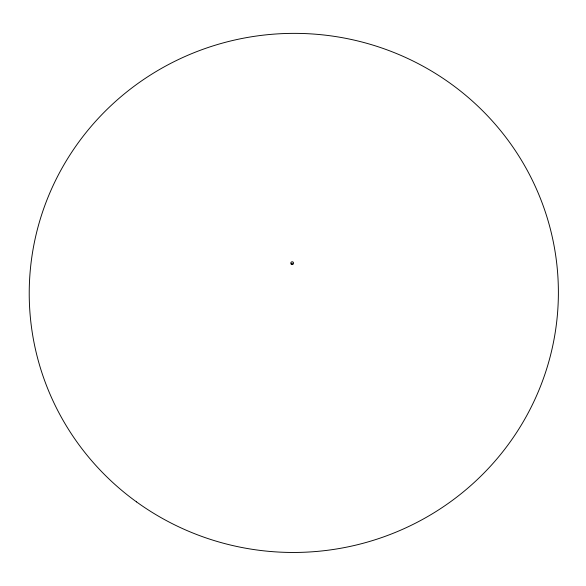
<?xml version="1.0" encoding="UTF-8"?>
<svg xmlns="http://www.w3.org/2000/svg" width="586" height="586" viewBox="0 0 586 586"><rect width="100%" height="100%" fill="white"/><g stroke="black" fill="none" stroke-linecap="round" stroke-linejoin="round"><path stroke-width="0.88" d="M291.733 264.469L292.18 263.165L291.257 264.198M291.916 264.528L291.03 263.942A1.392 1.384 -56.7 0 1 291.725 261.847A1.392 1.384 -56.7 0 1 293.564 263.063A1.392 1.384 -56.7 0 1 291.916 264.528M136.523 501.894A264.594 259.539 -2.6 0 0 556.7 321.721A264.594 259.539 -2.6 0 0 188.194 55.121A264.594 259.539 -2.6 0 0 136.523 501.894"/></g></svg>
